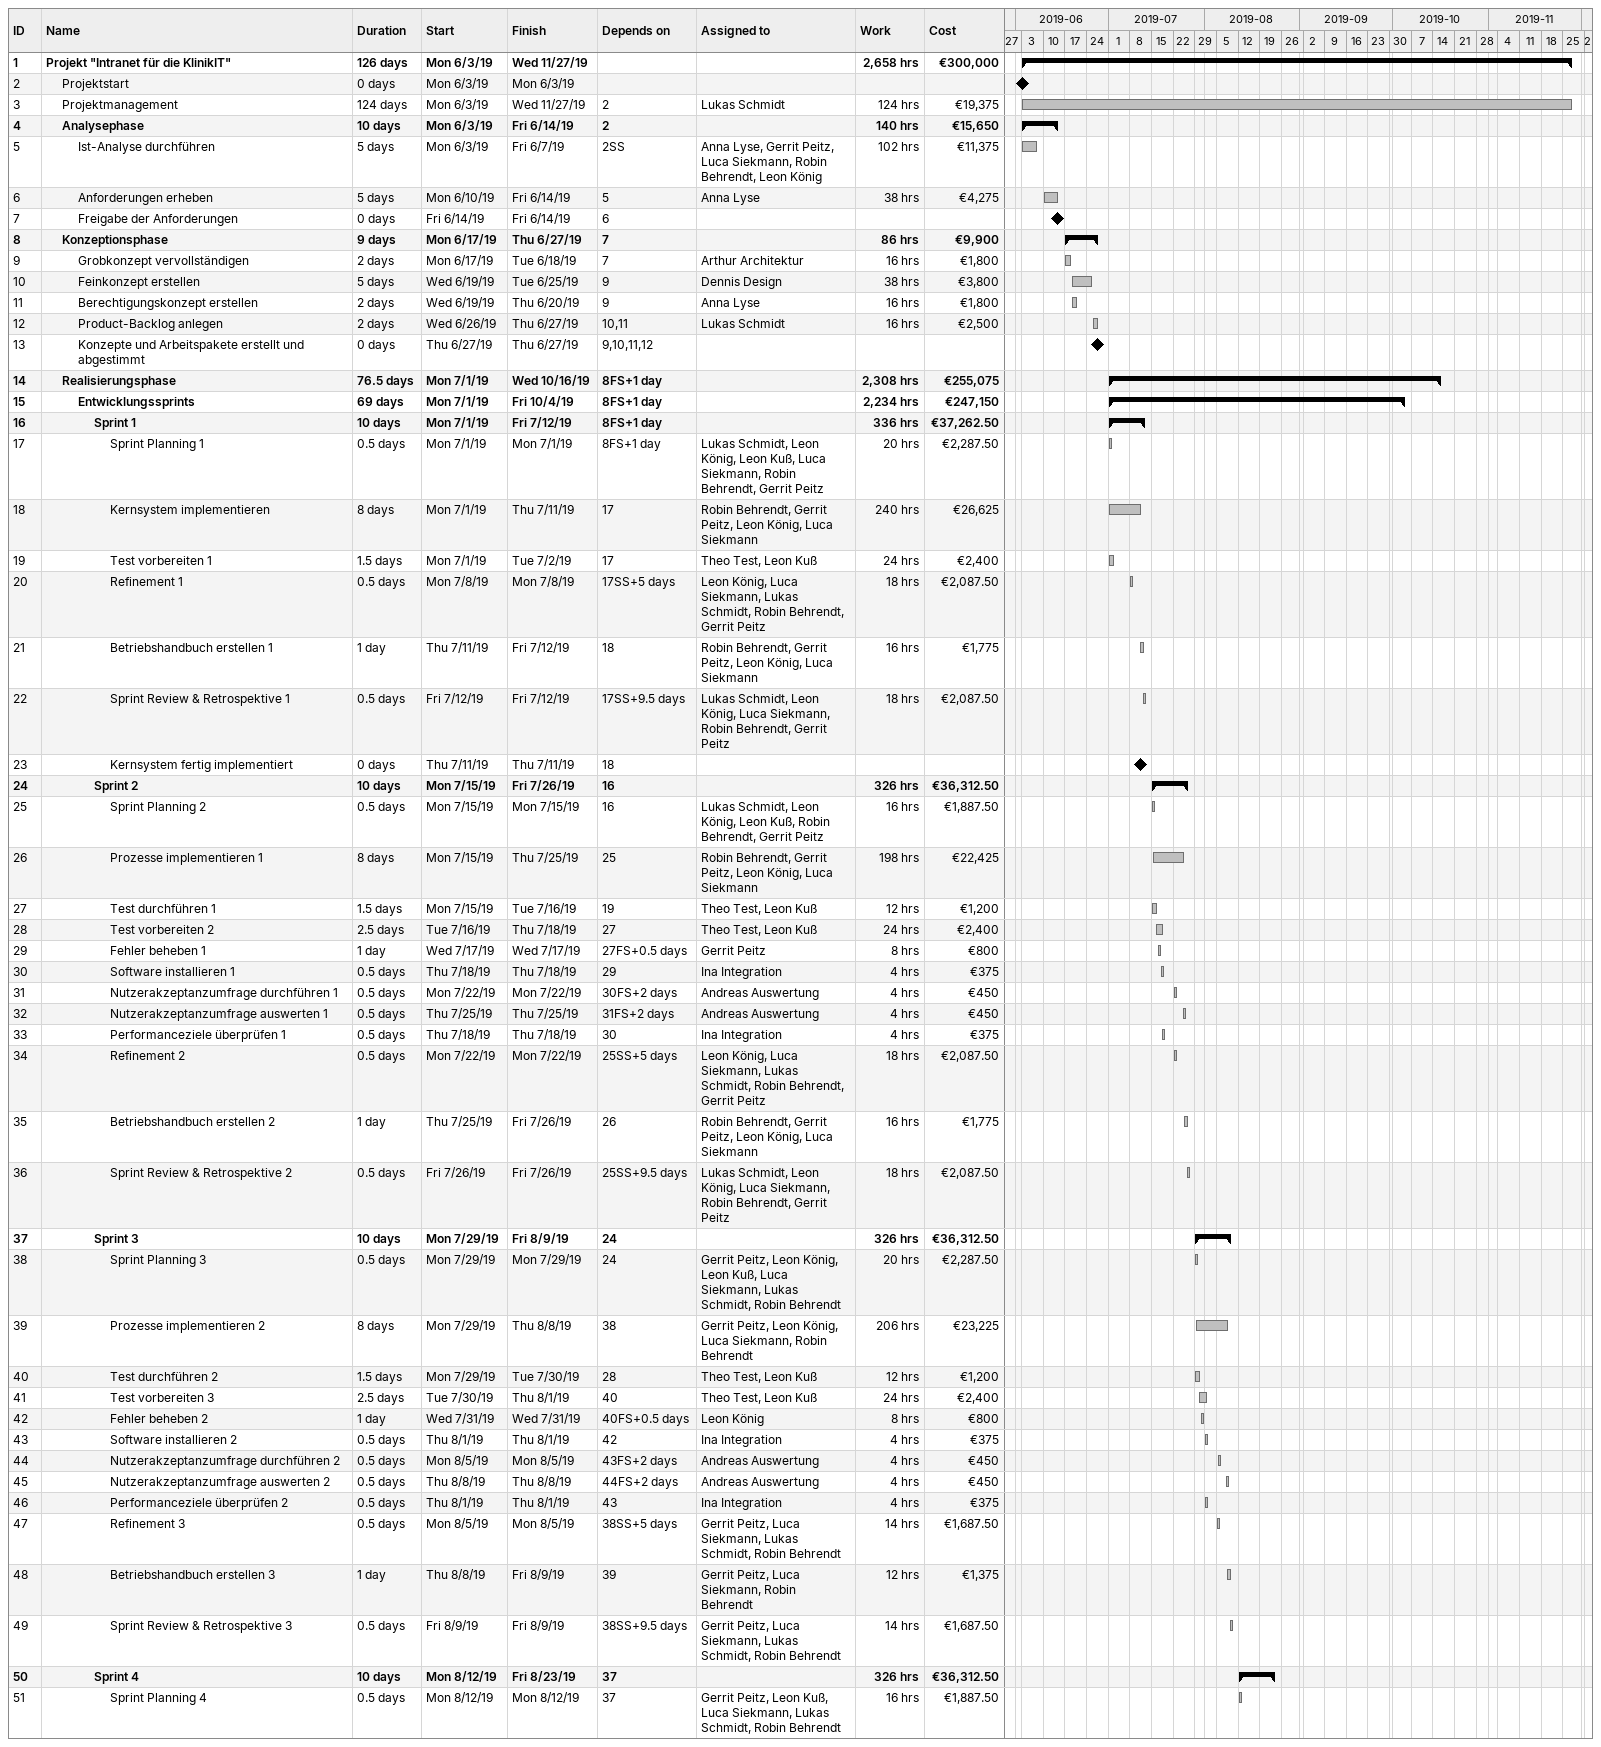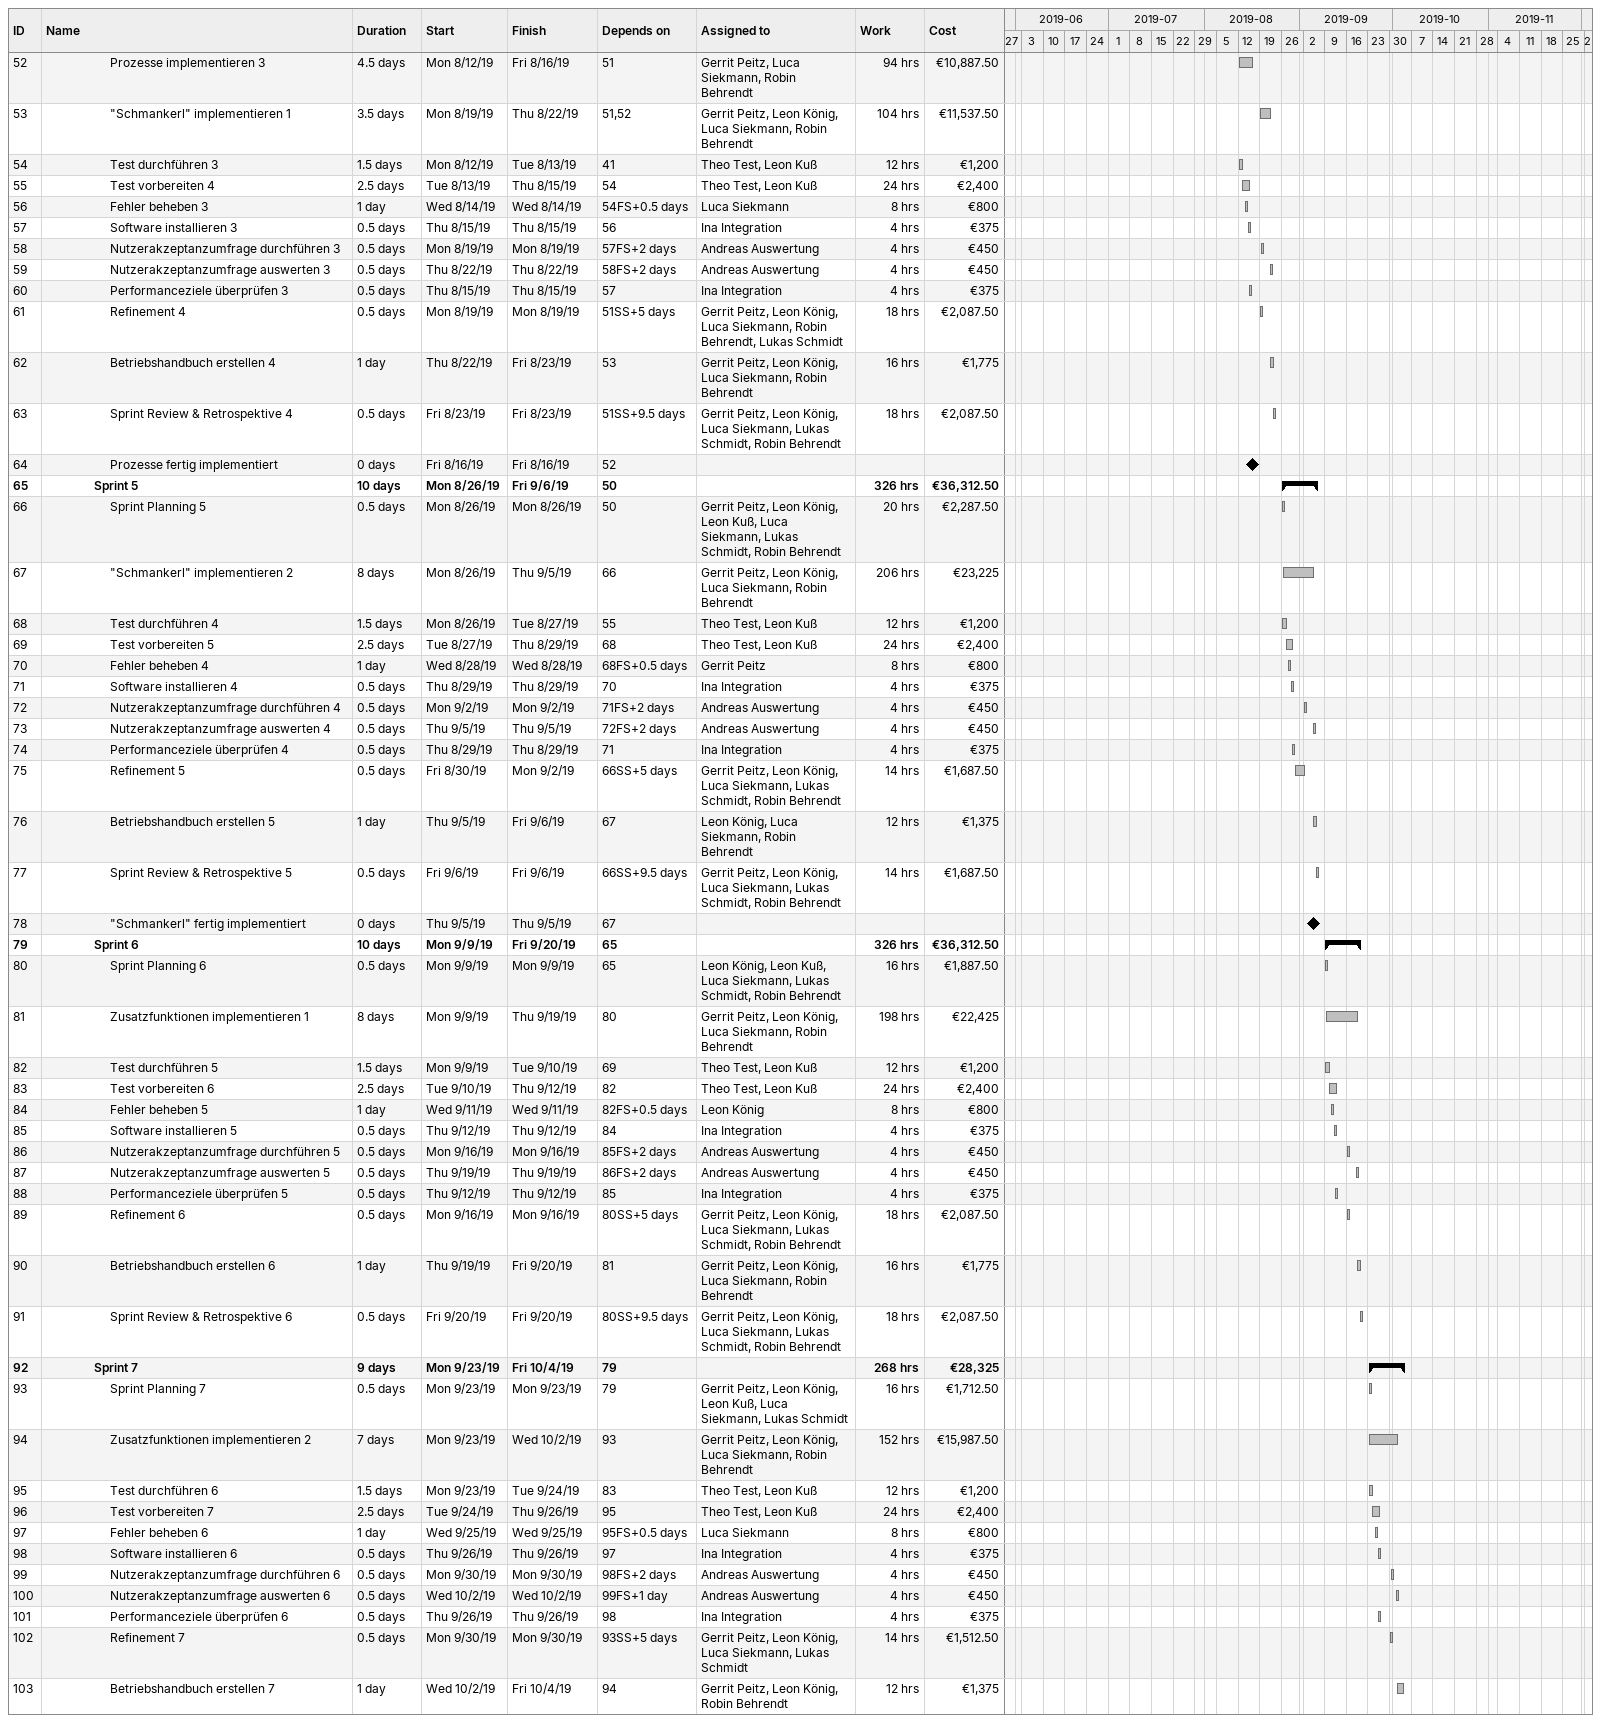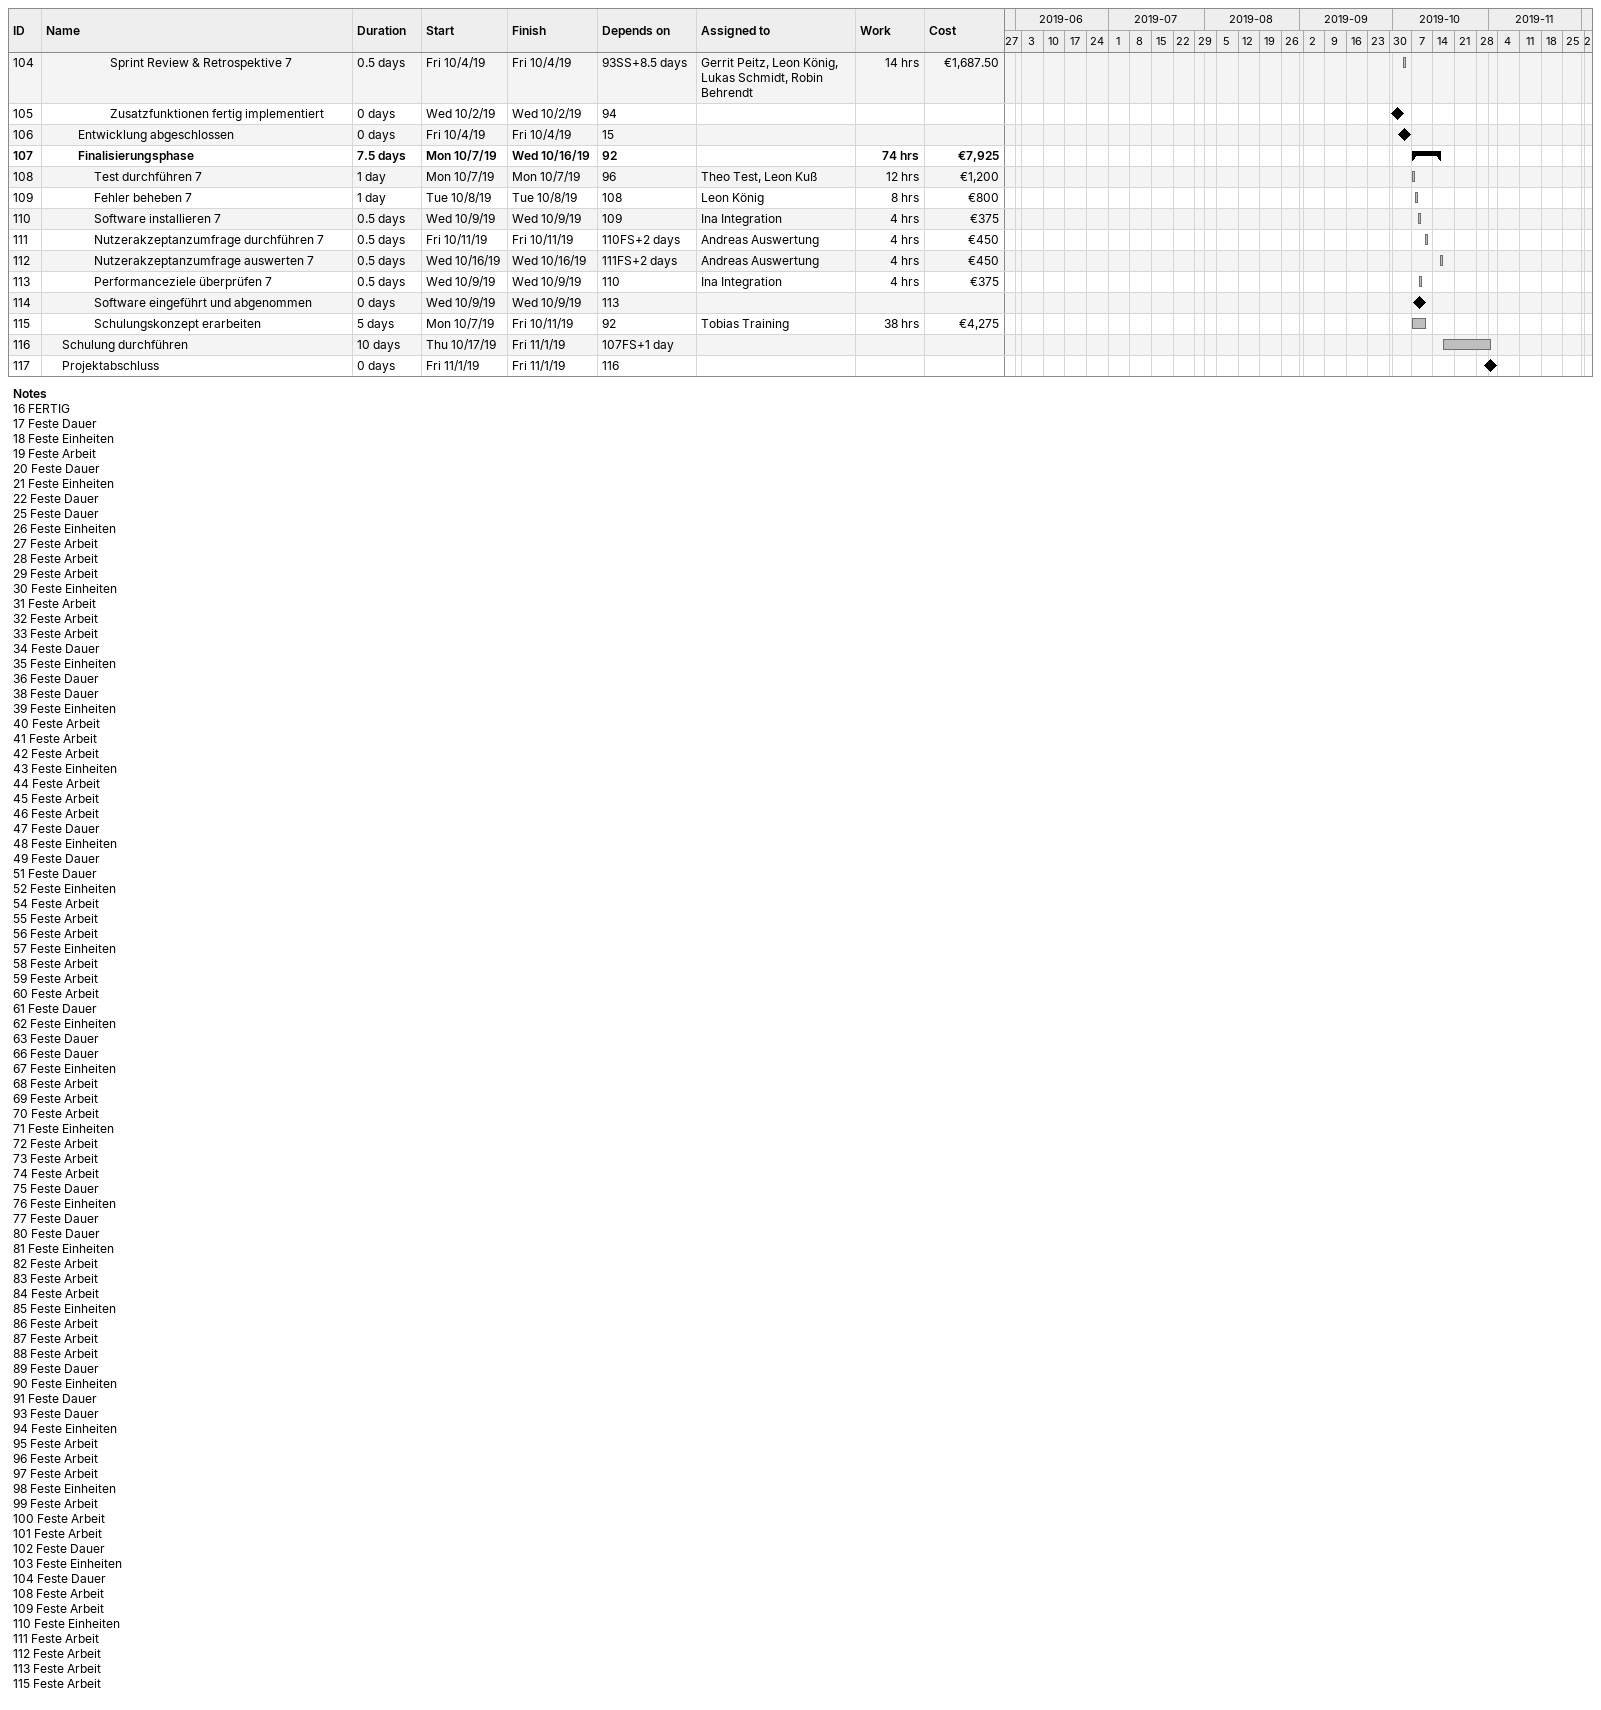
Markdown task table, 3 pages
| ID | Level | Task | Duration | Start | Finish | Predecessors | Resources | Work (h) | Cost (€) |
|---|---|---|---|---|---|---|---|---|---|
| 1 | 1 | **Projekt "Intranet für die KlinikIT"** | 126d | 2019-06-03 | 2019-11-27 |  |  | 2658 | 300000 |
| 2 | 2 | Projektstart | 0d | 2019-06-03 | 2019-06-03 |  |  |  |  |
| 3 | 2 | Projektmanagement | 124d | 2019-06-03 | 2019-11-27 | 2 | Lukas Schmidt | 124 | 19375 |
| 4 | 2 | **Analysephase** | 10d | 2019-06-03 | 2019-06-14 | 2 |  | 140 | 15650 |
| 5 | 3 | Ist-Analyse durchführen | 5d | 2019-06-03 | 2019-06-07 | 2SS | Anna Lyse, Gerrit Peitz, Luca Siekmann, Robin Behrendt, Leon König | 102 | 11375 |
| 6 | 3 | Anforderungen erheben | 5d | 2019-06-10 | 2019-06-14 | 5 | Anna Lyse | 38 | 4275 |
| 7 | 3 | Freigabe der Anforderungen | 0d | 2019-06-14 | 2019-06-14 | 6 |  |  |  |
| 8 | 2 | **Konzeptionsphase** | 9d | 2019-06-17 | 2019-06-27 | 7 |  | 86 | 9900 |
| 9 | 3 | Grobkonzept vervollständigen | 2d | 2019-06-17 | 2019-06-18 | 7 | Arthur Architektur | 16 | 1800 |
| 10 | 3 | Feinkonzept erstellen | 5d | 2019-06-19 | 2019-06-25 | 9 | Dennis Design | 38 | 3800 |
| 11 | 3 | Berechtigungskonzept erstellen | 2d | 2019-06-19 | 2019-06-20 | 9 | Anna Lyse | 16 | 1800 |
| 12 | 3 | Product-Backlog anlegen | 2d | 2019-06-26 | 2019-06-27 | 10, 11 | Lukas Schmidt | 16 | 2500 |
| 13 | 3 | Konzepte und Arbeitspakete erstellt und abgestimmt | 0d | 2019-06-27 | 2019-06-27 | 9, 10, 11, 12 |  |  |  |
| 14 | 2 | **Realisierungsphase** | 76.5d | 2019-07-01 | 2019-10-16 | 8FS+1d |  | 2308 | 255075 |
| 15 | 3 | **Entwicklungssprints** | 69d | 2019-07-01 | 2019-10-04 | 8FS+1d |  | 2234 | 247150 |
| 16 | 4 | **Sprint 1** | 10d | 2019-07-01 | 2019-07-12 | 8FS+1d |  | 336 | 37262.50 |
| 17 | 5 | Sprint Planning 1 | 0.5d | 2019-07-01 | 2019-07-01 | 8FS+1d | Lukas Schmidt, Leon König, Leon Kuß, Luca Siekmann, Robin Behrendt, Gerrit Peitz | 20 | 2287.50 |
| 18 | 5 | Kernsystem implementieren | 8d | 2019-07-01 | 2019-07-11 | 17 | Robin Behrendt, Gerrit Peitz, Leon König, Luca Siekmann | 240 | 26625 |
| 19 | 5 | Test vorbereiten 1 | 1.5d | 2019-07-01 | 2019-07-02 | 17 | Theo Test, Leon Kuß | 24 | 2400 |
| 20 | 5 | Refinement 1 | 0.5d | 2019-07-08 | 2019-07-08 | 17SS+5d | Leon König, Luca Siekmann, Lukas Schmidt, Robin Behrendt, Gerrit Peitz | 18 | 2087.50 |
| 21 | 5 | Betriebshandbuch erstellen 1 | 1d | 2019-07-11 | 2019-07-12 | 18 | Robin Behrendt, Gerrit Peitz, Leon König, Luca Siekmann | 16 | 1775 |
| 22 | 5 | Sprint Review & Retrospektive 1 | 0.5d | 2019-07-12 | 2019-07-12 | 17SS+9.5d | Lukas Schmidt, Leon König, Luca Siekmann, Robin Behrendt, Gerrit Peitz | 18 | 2087.50 |
| 23 | 5 | Kernsystem fertig implementiert | 0d | 2019-07-11 | 2019-07-11 | 18 |  |  |  |
| 24 | 4 | **Sprint 2** | 10d | 2019-07-15 | 2019-07-26 | 16 |  | 326 | 36312.50 |
| 25 | 5 | Sprint Planning 2 | 0.5d | 2019-07-15 | 2019-07-15 | 16 | Lukas Schmidt, Leon König, Leon Kuß, Robin Behrendt, Gerrit Peitz | 16 | 1887.50 |
| 26 | 5 | Prozesse implementieren 1 | 8d | 2019-07-15 | 2019-07-25 | 25 | Robin Behrendt, Gerrit Peitz, Leon König, Luca Siekmann | 198 | 22425 |
| 27 | 5 | Test durchführen 1 | 1.5d | 2019-07-15 | 2019-07-16 | 19 | Theo Test, Leon Kuß | 12 | 1200 |
| 28 | 5 | Test vorbereiten 2 | 2.5d | 2019-07-16 | 2019-07-18 | 27 | Theo Test, Leon Kuß | 24 | 2400 |
| 29 | 5 | Fehler beheben 1 | 1d | 2019-07-17 | 2019-07-17 | 27FS+0.5d | Gerrit Peitz | 8 | 800 |
| 30 | 5 | Software installieren 1 | 0.5d | 2019-07-18 | 2019-07-18 | 29 | Ina Integration | 4 | 375 |
| 31 | 5 | Nutzerakzeptanzumfrage durchführen 1 | 0.5d | 2019-07-22 | 2019-07-22 | 30FS+2d | Andreas Auswertung | 4 | 450 |
| 32 | 5 | Nutzerakzeptanzumfrage auswerten 1 | 0.5d | 2019-07-25 | 2019-07-25 | 31FS+2d | Andreas Auswertung | 4 | 450 |
| 33 | 5 | Performanceziele überprüfen 1 | 0.5d | 2019-07-18 | 2019-07-18 | 30 | Ina Integration | 4 | 375 |
| 34 | 5 | Refinement 2 | 0.5d | 2019-07-22 | 2019-07-22 | 25SS+5d | Leon König, Luca Siekmann, Lukas Schmidt, Robin Behrendt, Gerrit Peitz | 18 | 2087.50 |
| 35 | 5 | Betriebshandbuch erstellen 2 | 1d | 2019-07-25 | 2019-07-26 | 26 | Robin Behrendt, Gerrit Peitz, Leon König, Luca Siekmann | 16 | 1775 |
| 36 | 5 | Sprint Review & Retrospektive 2 | 0.5d | 2019-07-26 | 2019-07-26 | 25SS+9.5d | Lukas Schmidt, Leon König, Luca Siekmann, Robin Behrendt, Gerrit Peitz | 18 | 2087.50 |
| 37 | 4 | **Sprint 3** | 10d | 2019-07-29 | 2019-08-09 | 24 |  | 326 | 36312.50 |
| 38 | 5 | Sprint Planning 3 | 0.5d | 2019-07-29 | 2019-07-29 | 24 | Gerrit Peitz, Leon König, Leon Kuß, Luca Siekmann, Lukas Schmidt, Robin Behrendt | 20 | 2287.50 |
| 39 | 5 | Prozesse implementieren 2 | 8d | 2019-07-29 | 2019-08-08 | 38 | Gerrit Peitz, Leon König, Luca Siekmann, Robin Behrendt | 206 | 23225 |
| 40 | 5 | Test durchführen 2 | 1.5d | 2019-07-29 | 2019-07-30 | 28 | Theo Test, Leon Kuß | 12 | 1200 |
| 41 | 5 | Test vorbereiten 3 | 2.5d | 2019-07-30 | 2019-08-01 | 40 | Theo Test, Leon Kuß | 24 | 2400 |
| 42 | 5 | Fehler beheben 2 | 1d | 2019-07-31 | 2019-07-31 | 40FS+0.5d | Leon König | 8 | 800 |
| 43 | 5 | Software installieren 2 | 0.5d | 2019-08-01 | 2019-08-01 | 42 | Ina Integration | 4 | 375 |
| 44 | 5 | Nutzerakzeptanzumfrage durchführen 2 | 0.5d | 2019-08-05 | 2019-08-05 | 43FS+2d | Andreas Auswertung | 4 | 450 |
| 45 | 5 | Nutzerakzeptanzumfrage auswerten 2 | 0.5d | 2019-08-08 | 2019-08-08 | 44FS+2d | Andreas Auswertung | 4 | 450 |
| 46 | 5 | Performanceziele überprüfen 2 | 0.5d | 2019-08-01 | 2019-08-01 | 43 | Ina Integration | 4 | 375 |
| 47 | 5 | Refinement 3 | 0.5d | 2019-08-05 | 2019-08-05 | 38SS+5d | Gerrit Peitz, Luca Siekmann, Lukas Schmidt, Robin Behrendt | 14 | 1687.50 |
| 48 | 5 | Betriebshandbuch erstellen 3 | 1d | 2019-08-08 | 2019-08-09 | 39 | Gerrit Peitz, Luca Siekmann, Robin Behrendt | 12 | 1375 |
| 49 | 5 | Sprint Review & Retrospektive 3 | 0.5d | 2019-08-09 | 2019-08-09 | 38SS+9.5d | Gerrit Peitz, Luca Siekmann, Lukas Schmidt, Robin Behrendt | 14 | 1687.50 |
| 50 | 4 | **Sprint 4** | 10d | 2019-08-12 | 2019-08-23 | 37 |  | 326 | 36312.50 |
| 51 | 5 | Sprint Planning 4 | 0.5d | 2019-08-12 | 2019-08-12 | 37 | Gerrit Peitz, Leon Kuß, Luca Siekmann, Lukas Schmidt, Robin Behrendt | 16 | 1887.50 |
| 52 | 5 | Prozesse implementieren 3 | 4.5d | 2019-08-12 | 2019-08-16 | 51 | Gerrit Peitz, Luca Siekmann, Robin Behrendt | 94 | 10887.50 |
| 53 | 5 | "Schmankerl" implementieren 1 | 3.5d | 2019-08-19 | 2019-08-22 | 51, 52 | Gerrit Peitz, Leon König, Luca Siekmann, Robin Behrendt | 104 | 11537.50 |
| 54 | 5 | Test durchführen 3 | 1.5d | 2019-08-12 | 2019-08-13 | 41 | Theo Test, Leon Kuß | 12 | 1200 |
| 55 | 5 | Test vorbereiten 4 | 2.5d | 2019-08-13 | 2019-08-15 | 54 | Theo Test, Leon Kuß | 24 | 2400 |
| 56 | 5 | Fehler beheben 3 | 1d | 2019-08-14 | 2019-08-14 | 54FS+0.5d | Luca Siekmann | 8 | 800 |
| 57 | 5 | Software installieren 3 | 0.5d | 2019-08-15 | 2019-08-15 | 56 | Ina Integration | 4 | 375 |
| 58 | 5 | Nutzerakzeptanzumfrage durchführen 3 | 0.5d | 2019-08-19 | 2019-08-19 | 57FS+2d | Andreas Auswertung | 4 | 450 |
| 59 | 5 | Nutzerakzeptanzumfrage auswerten 3 | 0.5d | 2019-08-22 | 2019-08-22 | 58FS+2d | Andreas Auswertung | 4 | 450 |
| 60 | 5 | Performanceziele überprüfen 3 | 0.5d | 2019-08-15 | 2019-08-15 | 57 | Ina Integration | 4 | 375 |
| 61 | 5 | Refinement 4 | 0.5d | 2019-08-19 | 2019-08-19 | 51SS+5d | Gerrit Peitz, Leon König, Luca Siekmann, Robin Behrendt, Lukas Schmidt | 18 | 2087.50 |
| 62 | 5 | Betriebshandbuch erstellen 4 | 1d | 2019-08-22 | 2019-08-23 | 53 | Gerrit Peitz, Leon König, Luca Siekmann, Robin Behrendt | 16 | 1775 |
| 63 | 5 | Sprint Review & Retrospektive 4 | 0.5d | 2019-08-23 | 2019-08-23 | 51SS+9.5d | Gerrit Peitz, Leon König, Luca Siekmann, Lukas Schmidt, Robin Behrendt | 18 | 2087.50 |
| 64 | 5 | Prozesse fertig implementiert | 0d | 2019-08-16 | 2019-08-16 | 52 |  |  |  |
| 65 | 4 | **Sprint 5** | 10d | 2019-08-26 | 2019-09-06 | 50 |  | 326 | 36312.50 |
| 66 | 5 | Sprint Planning 5 | 0.5d | 2019-08-26 | 2019-08-26 | 50 | Gerrit Peitz, Leon König, Leon Kuß, Luca Siekmann, Lukas Schmidt, Robin Behrendt | 20 | 2287.50 |
| 67 | 5 | "Schmankerl" implementieren 2 | 8d | 2019-08-26 | 2019-09-05 | 66 | Gerrit Peitz, Leon König, Luca Siekmann, Robin Behrendt | 206 | 23225 |
| 68 | 5 | Test durchführen 4 | 1.5d | 2019-08-26 | 2019-08-27 | 55 | Theo Test, Leon Kuß | 12 | 1200 |
| 69 | 5 | Test vorbereiten 5 | 2.5d | 2019-08-27 | 2019-08-29 | 68 | Theo Test, Leon Kuß | 24 | 2400 |
| 70 | 5 | Fehler beheben 4 | 1d | 2019-08-28 | 2019-08-28 | 68FS+0.5d | Gerrit Peitz | 8 | 800 |
| 71 | 5 | Software installieren 4 | 0.5d | 2019-08-29 | 2019-08-29 | 70 | Ina Integration | 4 | 375 |
| 72 | 5 | Nutzerakzeptanzumfrage durchführen 4 | 0.5d | 2019-09-02 | 2019-09-02 | 71FS+2d | Andreas Auswertung | 4 | 450 |
| 73 | 5 | Nutzerakzeptanzumfrage auswerten 4 | 0.5d | 2019-09-05 | 2019-09-05 | 72FS+2d | Andreas Auswertung | 4 | 450 |
| 74 | 5 | Performanceziele überprüfen 4 | 0.5d | 2019-08-29 | 2019-08-29 | 71 | Ina Integration | 4 | 375 |
| 75 | 5 | Refinement 5 | 0.5d | 2019-08-30 | 2019-09-02 | 66SS+5d | Gerrit Peitz, Leon König, Luca Siekmann, Lukas Schmidt, Robin Behrendt | 14 | 1687.50 |
| 76 | 5 | Betriebshandbuch erstellen 5 | 1d | 2019-09-05 | 2019-09-06 | 67 | Leon König, Luca Siekmann, Robin Behrendt | 12 | 1375 |
| 77 | 5 | Sprint Review & Retrospektive 5 | 0.5d | 2019-09-06 | 2019-09-06 | 66SS+9.5d | Gerrit Peitz, Leon König, Luca Siekmann, Lukas Schmidt, Robin Behrendt | 14 | 1687.50 |
| 78 | 5 | "Schmankerl" fertig implementiert | 0d | 2019-09-05 | 2019-09-05 | 67 |  |  |  |
| 79 | 4 | **Sprint 6** | 10d | 2019-09-09 | 2019-09-20 | 65 |  | 326 | 36312.50 |
| 80 | 5 | Sprint Planning 6 | 0.5d | 2019-09-09 | 2019-09-09 | 65 | Leon König, Leon Kuß, Luca Siekmann, Lukas Schmidt, Robin Behrendt | 16 | 1887.50 |
| 81 | 5 | Zusatzfunktionen implementieren 1 | 8d | 2019-09-09 | 2019-09-19 | 80 | Gerrit Peitz, Leon König, Luca Siekmann, Robin Behrendt | 198 | 22425 |
| 82 | 5 | Test durchführen 5 | 1.5d | 2019-09-09 | 2019-09-10 | 69 | Theo Test, Leon Kuß | 12 | 1200 |
| 83 | 5 | Test vorbereiten 6 | 2.5d | 2019-09-10 | 2019-09-12 | 82 | Theo Test, Leon Kuß | 24 | 2400 |
| 84 | 5 | Fehler beheben 5 | 1d | 2019-09-11 | 2019-09-11 | 82FS+0.5d | Leon König | 8 | 800 |
| 85 | 5 | Software installieren 5 | 0.5d | 2019-09-12 | 2019-09-12 | 84 | Ina Integration | 4 | 375 |
| 86 | 5 | Nutzerakzeptanzumfrage durchführen 5 | 0.5d | 2019-09-16 | 2019-09-16 | 85FS+2d | Andreas Auswertung | 4 | 450 |
| 87 | 5 | Nutzerakzeptanzumfrage auswerten 5 | 0.5d | 2019-09-19 | 2019-09-19 | 86FS+2d | Andreas Auswertung | 4 | 450 |
| 88 | 5 | Performanceziele überprüfen 5 | 0.5d | 2019-09-12 | 2019-09-12 | 85 | Ina Integration | 4 | 375 |
| 89 | 5 | Refinement 6 | 0.5d | 2019-09-16 | 2019-09-16 | 80SS+5d | Gerrit Peitz, Leon König, Luca Siekmann, Lukas Schmidt, Robin Behrendt | 18 | 2087.50 |
| 90 | 5 | Betriebshandbuch erstellen 6 | 1d | 2019-09-19 | 2019-09-20 | 81 | Gerrit Peitz, Leon König, Luca Siekmann, Robin Behrendt | 16 | 1775 |
| 91 | 5 | Sprint Review & Retrospektive 6 | 0.5d | 2019-09-20 | 2019-09-20 | 80SS+9.5d | Gerrit Peitz, Leon König, Luca Siekmann, Lukas Schmidt, Robin Behrendt | 18 | 2087.50 |
| 92 | 4 | **Sprint 7** | 9d | 2019-09-23 | 2019-10-04 | 79 |  | 268 | 28325 |
| 93 | 5 | Sprint Planning 7 | 0.5d | 2019-09-23 | 2019-09-23 | 79 | Gerrit Peitz, Leon König, Leon Kuß, Luca Siekmann, Lukas Schmidt | 16 | 1712.50 |
| 94 | 5 | Zusatzfunktionen implementieren 2 | 7d | 2019-09-23 | 2019-10-02 | 93 | Gerrit Peitz, Leon König, Luca Siekmann, Robin Behrendt | 152 | 15987.50 |
| 95 | 5 | Test durchführen 6 | 1.5d | 2019-09-23 | 2019-09-24 | 83 | Theo Test, Leon Kuß | 12 | 1200 |
| 96 | 5 | Test vorbereiten 7 | 2.5d | 2019-09-24 | 2019-09-26 | 95 | Theo Test, Leon Kuß | 24 | 2400 |
| 97 | 5 | Fehler beheben 6 | 1d | 2019-09-25 | 2019-09-25 | 95FS+0.5d | Luca Siekmann | 8 | 800 |
| 98 | 5 | Software installieren 6 | 0.5d | 2019-09-26 | 2019-09-26 | 97 | Ina Integration | 4 | 375 |
| 99 | 5 | Nutzerakzeptanzumfrage durchführen 6 | 0.5d | 2019-09-30 | 2019-09-30 | 98FS+2d | Andreas Auswertung | 4 | 450 |
| 100 | 5 | Nutzerakzeptanzumfrage auswerten 6 | 0.5d | 2019-10-02 | 2019-10-02 | 99FS+1d | Andreas Auswertung | 4 | 450 |
| 101 | 5 | Performanceziele überprüfen 6 | 0.5d | 2019-09-26 | 2019-09-26 | 98 | Ina Integration | 4 | 375 |
| 102 | 5 | Refinement 7 | 0.5d | 2019-09-30 | 2019-09-30 | 93SS+5d | Gerrit Peitz, Leon König, Luca Siekmann, Lukas Schmidt | 14 | 1512.50 |
| 103 | 5 | Betriebshandbuch erstellen 7 | 1d | 2019-10-02 | 2019-10-04 | 94 | Gerrit Peitz, Leon König, Robin Behrendt | 12 | 1375 |
| 104 | 5 | Sprint Review & Retrospektive 7 | 0.5d | 2019-10-04 | 2019-10-04 | 93SS+8.5d | Gerrit Peitz, Leon König, Lukas Schmidt, Robin Behrendt | 14 | 1687.50 |
| 105 | 5 | Zusatzfunktionen fertig implementiert | 0d | 2019-10-02 | 2019-10-02 | 94 |  |  |  |
| 106 | 3 | Entwicklung abgeschlossen | 0d | 2019-10-04 | 2019-10-04 | 15 |  |  |  |
| 107 | 3 | **Finalisierungsphase** | 7.5d | 2019-10-07 | 2019-10-16 | 92 |  | 74 | 7925 |
| 108 | 4 | Test durchführen 7 | 1d | 2019-10-07 | 2019-10-07 | 96 | Theo Test, Leon Kuß | 12 | 1200 |
| 109 | 4 | Fehler beheben 7 | 1d | 2019-10-08 | 2019-10-08 | 108 | Leon König | 8 | 800 |
| 110 | 4 | Software installieren 7 | 0.5d | 2019-10-09 | 2019-10-09 | 109 | Ina Integration | 4 | 375 |
| 111 | 4 | Nutzerakzeptanzumfrage durchführen 7 | 0.5d | 2019-10-11 | 2019-10-11 | 110FS+2d | Andreas Auswertung | 4 | 450 |
| 112 | 4 | Nutzerakzeptanzumfrage auswerten 7 | 0.5d | 2019-10-16 | 2019-10-16 | 111FS+2d | Andreas Auswertung | 4 | 450 |
| 113 | 4 | Performanceziele überprüfen 7 | 0.5d | 2019-10-09 | 2019-10-09 | 110 | Ina Integration | 4 | 375 |
| 114 | 4 | Software eingeführt und abgenommen | 0d | 2019-10-09 | 2019-10-09 | 113 |  |  |  |
| 115 | 4 | Schulungskonzept erarbeiten | 5d | 2019-10-07 | 2019-10-11 | 92 | Tobias Training | 38 | 4275 |
| 116 | 2 | Schulung durchführen | 10d | 2019-10-17 | 2019-11-01 | 107FS+1d |  |  |  |
| 117 | 2 | Projektabschluss | 0d | 2019-11-01 | 2019-11-01 | 116 |  |  |  |

Notes
- 16: FERTIG
- 17: Feste Dauer
- 18: Feste Einheiten
- 19: Feste Arbeit
- 20: Feste Dauer
- 21: Feste Einheiten
- 22: Feste Dauer
- 25: Feste Dauer
- 26: Feste Einheiten
- 27: Feste Arbeit
- 28: Feste Arbeit
- 29: Feste Arbeit
- 30: Feste Einheiten
- 31: Feste Arbeit
- 32: Feste Arbeit
- 33: Feste Arbeit
- 34: Feste Dauer
- 35: Feste Einheiten
- 36: Feste Dauer
- 38: Feste Dauer
- 39: Feste Einheiten
- 40: Feste Arbeit
- 41: Feste Arbeit
- 42: Feste Arbeit
- 43: Feste Einheiten
- 44: Feste Arbeit
- 45: Feste Arbeit
- 46: Feste Arbeit
- 47: Feste Dauer
- 48: Feste Einheiten
- 49: Feste Dauer
- 51: Feste Dauer
- 52: Feste Einheiten
- 54: Feste Arbeit
- 55: Feste Arbeit
- 56: Feste Arbeit
- 57: Feste Einheiten
- 58: Feste Arbeit
- 59: Feste Arbeit
- 60: Feste Arbeit
- 61: Feste Dauer
- 62: Feste Einheiten
- 63: Feste Dauer
- 66: Feste Dauer
- 67: Feste Einheiten
- 68: Feste Arbeit
- 69: Feste Arbeit
- 70: Feste Arbeit
- 71: Feste Einheiten
- 72: Feste Arbeit
- 73: Feste Arbeit
- 74: Feste Arbeit
- 75: Feste Dauer
- 76: Feste Einheiten
- 77: Feste Dauer
- 80: Feste Dauer
- 81: Feste Einheiten
- 82: Feste Arbeit
- 83: Feste Arbeit
- 84: Feste Arbeit
- 85: Feste Einheiten
- 86: Feste Arbeit
- 87: Feste Arbeit
- 88: Feste Arbeit
- 89: Feste Dauer
- 90: Feste Einheiten
- 91: Feste Dauer
- 93: Feste Dauer
- 94: Feste Einheiten
- 95: Feste Arbeit
- 96: Feste Arbeit
- 97: Feste Arbeit
- 98: Feste Einheiten
- 99: Feste Arbeit
- 100: Feste Arbeit
- 101: Feste Arbeit
- 102: Feste Dauer
- 103: Feste Einheiten
- 104: Feste Dauer
- 108: Feste Arbeit
- 109: Feste Arbeit
- 110: Feste Einheiten
- 111: Feste Arbeit
- 112: Feste Arbeit
- 113: Feste Arbeit
- 115: Feste Arbeit
